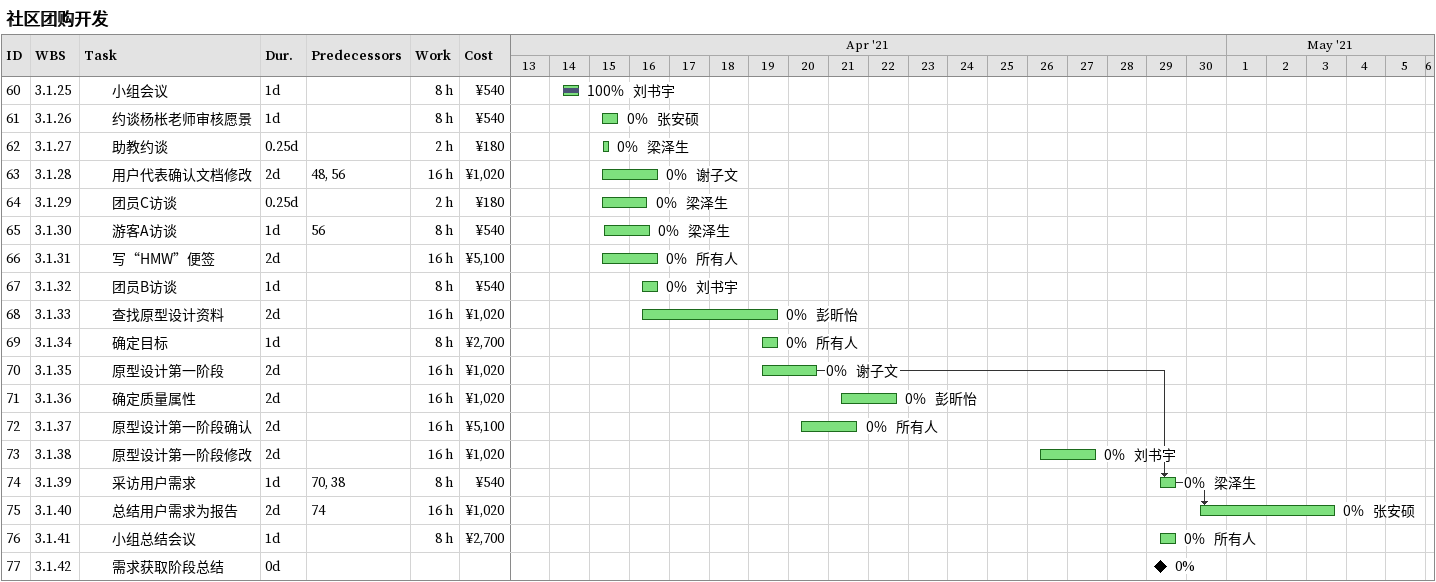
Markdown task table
社区团购开发

| ID | WBS | Task | Duration | Start | Finish | Predecessors | Resources | % complete | Work (h) | Cost (¥) |
|---|---|---|---|---|---|---|---|---|---|---|
| 60 | 3.1.25 | 小组会议 | 1d | 2021-04-14 | 2021-04-14 |  | 刘书宇 | 100 | 8 | 540 |
| 61 | 3.1.26 | 约谈杨枨老师审核愿景 | 1d | 2021-04-15 | 2021-04-15 |  | 张安硕 | 0 | 8 | 540 |
| 62 | 3.1.27 | 助教约谈 | 0.25d | 2021-04-15 | 2021-04-15 |  | 梁泽生 | 0 | 2 | 180 |
| 63 | 3.1.28 | 用户代表确认文档修改 | 2d | 2021-04-15 | 2021-04-16 | 48, 56 | 谢子文 | 0 | 16 | 1020 |
| 64 | 3.1.29 | 团员C访谈 | 0.25d | 2021-04-15 | 2021-04-16 |  | 梁泽生 | 0 | 2 | 180 |
| 65 | 3.1.30 | 游客A访谈 | 1d | 2021-04-15 | 2021-04-16 | 56 | 梁泽生 | 0 | 8 | 540 |
| 66 | 3.1.31 | 写“HMW”便签 | 2d | 2021-04-15 | 2021-04-16 |  | 所有人 | 0 | 16 | 5100 |
| 67 | 3.1.32 | 团员B访谈 | 1d | 2021-04-16 | 2021-04-16 |  | 刘书宇 | 0 | 8 | 540 |
| 68 | 3.1.33 | 查找原型设计资料 | 2d | 2021-04-16 | 2021-04-19 |  | 彭昕怡 | 0 | 16 | 1020 |
| 69 | 3.1.34 | 确定目标 | 1d | 2021-04-19 | 2021-04-19 |  | 所有人 | 0 | 8 | 2700 |
| 70 | 3.1.35 | 原型设计第一阶段 | 2d | 2021-04-19 | 2021-04-20 |  | 谢子文 | 0 | 16 | 1020 |
| 71 | 3.1.36 | 确定质量属性 | 2d | 2021-04-21 | 2021-04-22 |  | 彭昕怡 | 0 | 16 | 1020 |
| 72 | 3.1.37 | 原型设计第一阶段确认 | 2d | 2021-04-20 | 2021-04-21 |  | 所有人 | 0 | 16 | 5100 |
| 73 | 3.1.38 | 原型设计第一阶段修改 | 2d | 2021-04-26 | 2021-04-27 |  | 刘书宇 | 0 | 16 | 1020 |
| 74 | 3.1.39 | 采访用户需求 | 1d | 2021-04-29 | 2021-04-29 | 70, 38 | 梁泽生 | 0 | 8 | 540 |
| 75 | 3.1.40 | 总结用户需求为报告 | 2d | 2021-04-30 | 2021-05-03 | 74 | 张安硕 | 0 | 16 | 1020 |
| 76 | 3.1.41 | 小组总结会议 | 1d | 2021-04-29 | 2021-04-29 |  | 所有人 | 0 | 8 | 2700 |
| 77 | 3.1.42 | 需求获取阶段总结 | 0d | 2021-04-29 | 2021-04-29 |  |  | 0 |  |  |
